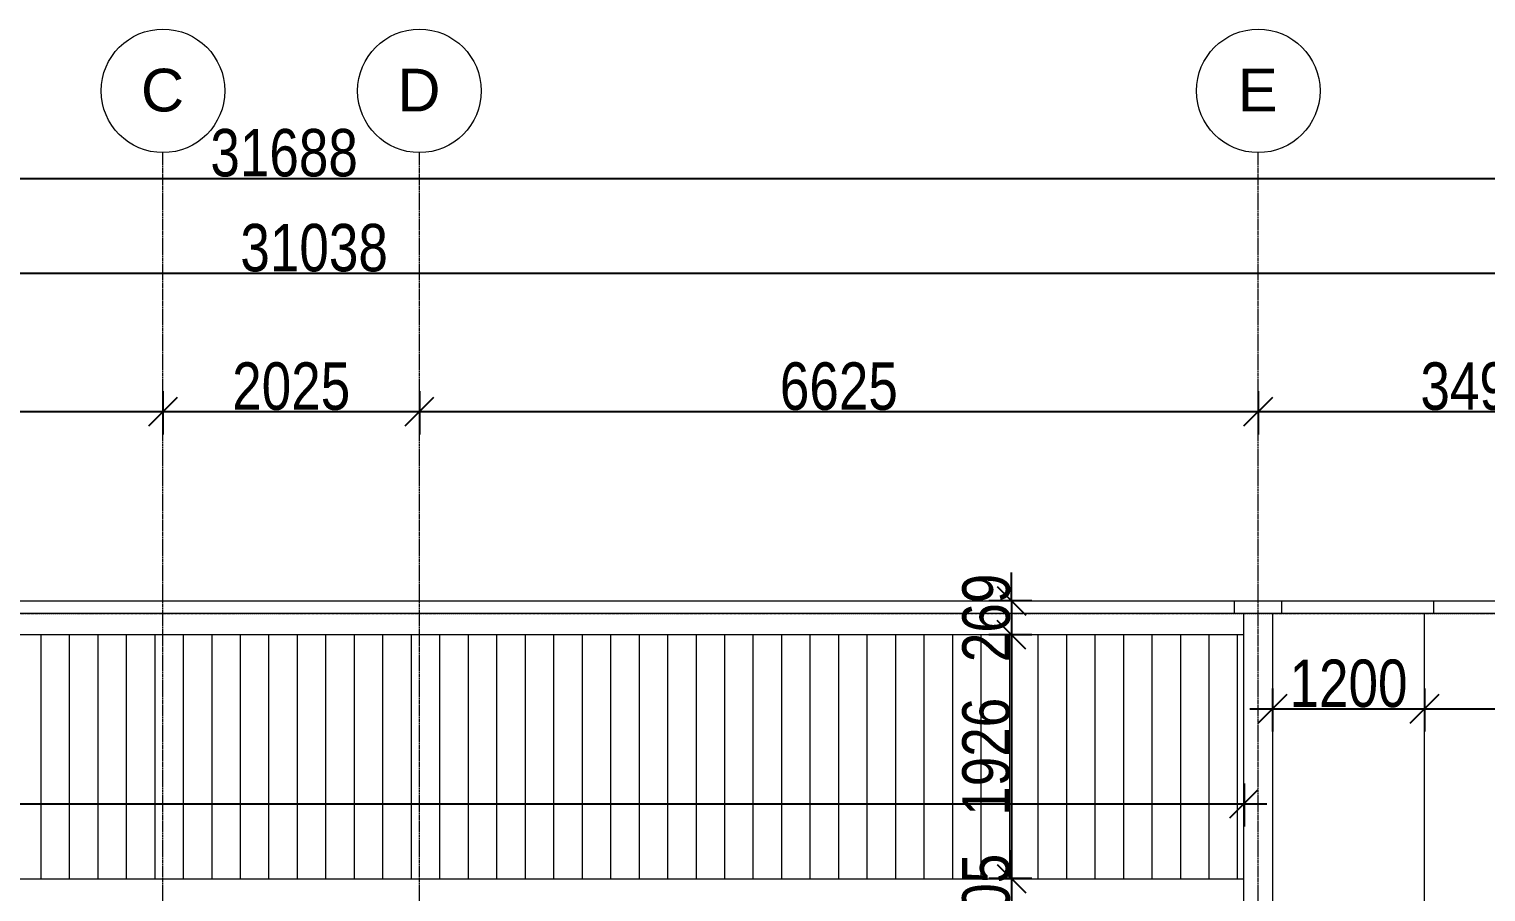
# Model space of a CAD drawing. Header units: millimetres. Extents: x -35190 to 411743, y -233114 to 23872.
# Drawn here: x 162426 to 173931, y -152724 to -145908 of the extents above; entities that cross this region are included whole.
import ezdxf

# ---------------------------------------------------------------- set-up
doc = ezdxf.new("R2010")
doc.units = ezdxf.units.MM
doc.linetypes.add('Centre', pattern=[31.75, 6.35, -4.7625, 15.875, -4.7625])
doc.linetypes.add('Grid Line', pattern=[22.225, 12.7, -3.175, 3.175, -3.175])
for name, color, linetype, lineweight in [('A-ANNO-DIMS', 211, 'Continuous', 9), ('A-DETL-GENF', 92, 'Continuous', 18), ('A-DETL-THIN', 151, 'Continuous', 18), ('A-FLOR-LEVL', 51, 'Continuous', 18), ('A-ROOF', 132, 'Continuous', 18), ('A-WALL', 113, 'Continuous', 18), ('Q-CASE', 31, 'Continuous', 18), ('S-GRID', 1, 'Continuous', 9), ('S-GRID-IDEN', 1, 'Continuous', 9)]:
    doc.layers.add(name, color=color, linetype=linetype, lineweight=lineweight)
doc.styles.add('Arial_1', font='arial.ttf', dxfattribs={"height": 150})
doc.styles.add('Arial_3', font='arial.ttf', dxfattribs={"width": 0.8, "height": 375})
doc.dimstyles.new('main_4_5mm', dxfattribs={"dimscale": 304.8, "dimtxt": 382.597275, "dimasz": 0.738189, "dimexe": 0.590551, "dimexo": 0.0625, "dimgap": 0.024606, "dimtad": 1, "dimdec": 0, "dimzin": 0, "dimdsep": 46, "dimtxsty": 'Arial_3', "dimblk1": 'OBLIQUE', "dimblk2": 'OBLIQUE', "dimsah": 1, "dimcen": 0.09, "dimdle": 0.590551, "dimazin": 0, "dimtfac": 1, "dimtdec": 4, "dimtix": 1, "dimtmove": 0, "dimatfit": 3, "dimfxl": 0.590551, "dimfxlon": 1, "dimtvp": 1, "dimtolj": 1, "dimtzin": 0, "dimarcsym": 2})

# ---------------------------------------------------------------- blocks, each defined once
blk = doc.blocks.new('Casework 2 - Casework 2-644764-West')
at = {"layer": 'Q-CASE'}
for p, q in [((-14035, 14050), (8565, 14050)), ((8565, 14050), (8940, 14050)), ((8565, 13950), (8565, 14050)), ((8940, 14050), (10140, 14050)), ((8940, 13950), (8940, 14050)), ((10140, 14050), (16903, 14050)), ((10140, 13950), (10140, 14050)), ((8565, 13950), (-14035, 13950)), ((8940, 13950), (8565, 13950)), ((10140, 13950), (8940, 13950)), ((16903, 13950), (10140, 13950))]:
    blk.add_line(p, q, dxfattribs=at)
blk = doc.blocks.new('Grid - M_Grid Head - Circle-24584-West')
at = {"layer": 'S-GRID-IDEN'}
blk.add_circle((-14222, 18079), 488, dxfattribs=at)
blk = doc.blocks.new('_Oblique')
at = {"color": 0, "linetype": 'ByBlock', "lineweight": -2}
blk.add_line((-0.5, -0.5), (0.5, 0.5), dxfattribs=at)
blk = doc.blocks.new('*D2507')
at = {"layer": 'A-ANNO-DIMS', "color": 0, "lineweight": -2, "transparency": 16777216}
for p, q in [((156958, -148769), (156958, -149110)), ((163483, -148769), (163483, -149110)), ((156778, -148930), (163663, -148930))]:
    blk.add_line(p, q, dxfattribs=at)
at = {"layer": 'Defpoints', "color": 0, "transparency": 16777216}
for p in [(156958, -148750), (163483, -148750), (163483, -148930)]:
    blk.add_point(p, dxfattribs=at)
at = {"layer": 'A-ANNO-DIMS', "color": 0, "lineweight": -2, "transparency": 16777216, "xscale": 224.9999999999999, "yscale": 224.9999999999999, "zscale": 224.9999999999999, "rotation": 180}
blk.add_blockref('_Oblique', (156958, -148930), dxfattribs=at)
at = {"layer": 'A-ANNO-DIMS', "color": 0, "lineweight": -2, "transparency": 16777216, "xscale": 224.9999999999999, "yscale": 224.9999999999999, "zscale": 224.9999999999999}
blk.add_blockref('_Oblique', (163483, -148930), dxfattribs=at)
at = {"layer": 'A-ANNO-DIMS', "color": 0, "transparency": 16777216, "insert": (160221, -148731), "char_height": 375, "width": 991.69, "attachment_point": 5, "style": 'Arial_3'}
blk.add_mtext('\\A1;6525', dxfattribs=at)
blk = doc.blocks.new('*D2508')
at = {"layer": 'A-ANNO-DIMS', "color": 0, "lineweight": -2, "transparency": 16777216}
for p, q in [((163483, -148769), (163483, -149110)), ((165508, -148769), (165508, -149110)), ((163303, -148930), (165688, -148930))]:
    blk.add_line(p, q, dxfattribs=at)
at = {"layer": 'Defpoints', "color": 0, "transparency": 16777216}
for p in [(163483, -148750), (165508, -148750), (165508, -148930)]:
    blk.add_point(p, dxfattribs=at)
at = {"layer": 'A-ANNO-DIMS', "color": 0, "lineweight": -2, "transparency": 16777216, "xscale": 224.9999999999999, "yscale": 224.9999999999999, "zscale": 224.9999999999999, "rotation": 180}
blk.add_blockref('_Oblique', (163483, -148930), dxfattribs=at)
at = {"layer": 'A-ANNO-DIMS', "color": 0, "lineweight": -2, "transparency": 16777216, "xscale": 224.9999999999999, "yscale": 224.9999999999999, "zscale": 224.9999999999999}
blk.add_blockref('_Oblique', (165508, -148930), dxfattribs=at)
at = {"layer": 'A-ANNO-DIMS', "color": 0, "transparency": 16777216, "insert": (164496, -148731), "char_height": 375, "width": 991.69, "attachment_point": 5, "style": 'Arial_3'}
blk.add_mtext('\\A1;2025', dxfattribs=at)
blk = doc.blocks.new('*D2509')
at = {"layer": 'A-ANNO-DIMS', "color": 0, "lineweight": -2, "transparency": 16777216}
for p, q in [((165508, -148769), (165508, -149110)), ((172133, -148769), (172133, -149110)), ((165328, -148930), (172313, -148930))]:
    blk.add_line(p, q, dxfattribs=at)
at = {"layer": 'Defpoints', "color": 0, "transparency": 16777216}
for p in [(165508, -148750), (172133, -148750), (172133, -148930)]:
    blk.add_point(p, dxfattribs=at)
at = {"layer": 'A-ANNO-DIMS', "color": 0, "lineweight": -2, "transparency": 16777216, "xscale": 224.9999999999999, "yscale": 224.9999999999999, "zscale": 224.9999999999999, "rotation": 180}
blk.add_blockref('_Oblique', (165508, -148930), dxfattribs=at)
at = {"layer": 'A-ANNO-DIMS', "color": 0, "lineweight": -2, "transparency": 16777216, "xscale": 224.9999999999999, "yscale": 224.9999999999999, "zscale": 224.9999999999999}
blk.add_blockref('_Oblique', (172133, -148930), dxfattribs=at)
at = {"layer": 'A-ANNO-DIMS', "color": 0, "transparency": 16777216, "insert": (168821, -148731), "char_height": 375, "width": 991.69, "attachment_point": 5, "style": 'Arial_3'}
blk.add_mtext('\\A1;6625', dxfattribs=at)
blk = doc.blocks.new('*D2510')
at = {"layer": 'A-ANNO-DIMS', "color": 0, "lineweight": -2, "transparency": 16777216}
for p, q in [((172133, -148769), (172133, -149110)), ((175626, -148769), (175626, -149110)), ((171953, -148930), (175806, -148930))]:
    blk.add_line(p, q, dxfattribs=at)
at = {"layer": 'Defpoints', "color": 0, "transparency": 16777216}
for p in [(172133, -148750), (175626, -148750), (175626, -148930)]:
    blk.add_point(p, dxfattribs=at)
at = {"layer": 'A-ANNO-DIMS', "color": 0, "lineweight": -2, "transparency": 16777216, "xscale": 224.9999999999999, "yscale": 224.9999999999999, "zscale": 224.9999999999999, "rotation": 180}
blk.add_blockref('_Oblique', (172133, -148930), dxfattribs=at)
at = {"layer": 'A-ANNO-DIMS', "color": 0, "lineweight": -2, "transparency": 16777216, "xscale": 224.9999999999999, "yscale": 224.9999999999999, "zscale": 224.9999999999999}
blk.add_blockref('_Oblique', (175626, -148930), dxfattribs=at)
at = {"layer": 'A-ANNO-DIMS', "color": 0, "transparency": 16777216, "insert": (173880, -148731), "char_height": 375, "width": 991.69, "attachment_point": 5, "style": 'Arial_3'}
blk.add_mtext('\\A1;3493', dxfattribs=at)
blk = doc.blocks.new('*D2513')
at = {"layer": 'A-ANNO-DIMS', "color": 0, "lineweight": -2, "transparency": 16777216}
for p, q in [((149158, -147676), (149158, -148017)), ((180196, -147676), (180196, -148017)), ((148978, -147837), (180376, -147837))]:
    blk.add_line(p, q, dxfattribs=at)
at = {"layer": 'Defpoints', "color": 0, "transparency": 16777216}
for p in [(149158, -147657), (180196, -147657), (180196, -147837)]:
    blk.add_point(p, dxfattribs=at)
at = {"layer": 'A-ANNO-DIMS', "color": 0, "lineweight": -2, "transparency": 16777216, "xscale": 224.9999999999999, "yscale": 224.9999999999999, "zscale": 224.9999999999999, "rotation": 180}
blk.add_blockref('_Oblique', (149158, -147837), dxfattribs=at)
at = {"layer": 'A-ANNO-DIMS', "color": 0, "lineweight": -2, "transparency": 16777216, "xscale": 224.9999999999999, "yscale": 224.9999999999999, "zscale": 224.9999999999999}
blk.add_blockref('_Oblique', (180196, -147837), dxfattribs=at)
at = {"layer": 'A-ANNO-DIMS', "color": 0, "transparency": 16777216, "insert": (164677, -147637), "char_height": 375, "width": 1239.62, "attachment_point": 5, "style": 'Arial_3'}
blk.add_mtext('\\A1;31038', dxfattribs=at)
blk = doc.blocks.new('*D2514')
at = {"layer": 'A-ANNO-DIMS', "color": 0, "lineweight": -2, "transparency": 16777216}
for p, q in [((148596, -147248), (148596, -146907)), ((180284, -147248), (180284, -146907)), ((148416, -147087), (180464, -147087))]:
    blk.add_line(p, q, dxfattribs=at)
at = {"layer": 'Defpoints', "color": 0, "transparency": 16777216}
for p in [(180284, -147087), (148596, -147267), (180284, -147267)]:
    blk.add_point(p, dxfattribs=at)
at = {"layer": 'A-ANNO-DIMS', "color": 0, "lineweight": -2, "transparency": 16777216, "xscale": 224.9999999999999, "yscale": 224.9999999999999, "zscale": 224.9999999999999, "rotation": 180}
blk.add_blockref('_Oblique', (148596, -147087), dxfattribs=at)
at = {"layer": 'A-ANNO-DIMS', "color": 0, "lineweight": -2, "transparency": 16777216, "xscale": 224.9999999999999, "yscale": 224.9999999999999, "zscale": 224.9999999999999}
blk.add_blockref('_Oblique', (180284, -147087), dxfattribs=at)
at = {"layer": 'A-ANNO-DIMS', "color": 0, "transparency": 16777216, "insert": (164440, -146887), "char_height": 375, "width": 1239.62, "attachment_point": 5, "style": 'Arial_3'}
blk.add_mtext('\\A1;31688', dxfattribs=at)
blk = doc.blocks.new('*D2532')
at = {"layer": 'A-ANNO-DIMS', "color": 0, "lineweight": -2, "transparency": 16777216}
for p, q in [((172246, -151117), (172246, -151458)), ((173446, -151117), (173446, -151458)), ((172066, -151278), (173626, -151278))]:
    blk.add_line(p, q, dxfattribs=at)
at = {"layer": 'Defpoints', "color": 0, "transparency": 16777216}
for p in [(172246, -151098), (173446, -151098), (173446, -151278)]:
    blk.add_point(p, dxfattribs=at)
at = {"layer": 'A-ANNO-DIMS', "color": 0, "lineweight": -2, "transparency": 16777216, "xscale": 224.9999999999999, "yscale": 224.9999999999999, "zscale": 224.9999999999999, "rotation": 180}
blk.add_blockref('_Oblique', (172246, -151278), dxfattribs=at)
at = {"layer": 'A-ANNO-DIMS', "color": 0, "lineweight": -2, "transparency": 16777216, "xscale": 224.9999999999999, "yscale": 224.9999999999999, "zscale": 224.9999999999999}
blk.add_blockref('_Oblique', (173446, -151278), dxfattribs=at)
at = {"layer": 'A-ANNO-DIMS', "color": 0, "transparency": 16777216, "insert": (172846, -151079), "char_height": 375, "width": 991.69, "attachment_point": 5, "style": 'Arial_3'}
blk.add_mtext('\\A1;1200', dxfattribs=at)
blk = doc.blocks.new('*D2533')
at = {"layer": 'A-ANNO-DIMS', "color": 0, "lineweight": -2, "transparency": 16777216}
for p, q in [((173446, -151117), (173446, -151458)), ((180209, -151117), (180209, -151458)), ((173266, -151278), (180389, -151278))]:
    blk.add_line(p, q, dxfattribs=at)
at = {"layer": 'Defpoints', "color": 0, "transparency": 16777216}
for p in [(173446, -151098), (180209, -151098), (180209, -151278)]:
    blk.add_point(p, dxfattribs=at)
at = {"layer": 'A-ANNO-DIMS', "color": 0, "lineweight": -2, "transparency": 16777216, "xscale": 224.9999999999999, "yscale": 224.9999999999999, "zscale": 224.9999999999999, "rotation": 180}
blk.add_blockref('_Oblique', (173446, -151278), dxfattribs=at)
at = {"layer": 'A-ANNO-DIMS', "color": 0, "lineweight": -2, "transparency": 16777216, "xscale": 224.9999999999999, "yscale": 224.9999999999999, "zscale": 224.9999999999999}
blk.add_blockref('_Oblique', (180209, -151278), dxfattribs=at)
at = {"layer": 'A-ANNO-DIMS', "color": 0, "transparency": 16777216, "insert": (176827, -151078), "char_height": 375, "width": 991.69, "attachment_point": 5, "style": 'Arial_3'}
blk.add_mtext('\\A1;6763', dxfattribs=at)
blk = doc.blocks.new('*D2545')
at = {"layer": 'A-ANNO-DIMS', "color": 0, "lineweight": -2, "transparency": 16777216}
for p, q in [((170185, -150425), (170185, -150200)), ((170345, -150425), (170005, -150425)), ((170185, -150425), (170185, -150694)), ((170345, -150694), (170005, -150694)), ((170185, -150694), (170185, -150919))]:
    blk.add_line(p, q, dxfattribs=at)
at = {"layer": 'Defpoints', "color": 0, "transparency": 16777216}
for p in [(170365, -150425), (170185, -150694), (170365, -150694)]:
    blk.add_point(p, dxfattribs=at)
at = {"layer": 'A-ANNO-DIMS', "color": 0, "lineweight": -2, "transparency": 16777216, "xscale": 224.9999999999999, "yscale": 224.9999999999999, "zscale": 224.9999999999999}
for p, rotation in [((170185, -150425), 270), ((170185, -150694), 90)]:
    blk.add_blockref('_Oblique', p, dxfattribs=dict(at, rotation=rotation))
at = {"layer": 'A-ANNO-DIMS', "color": 0, "transparency": 16777216, "insert": (169986, -150560), "char_height": 375, "width": 743.77, "attachment_point": 5, "rotation": 90, "style": 'Arial_3'}
blk.add_mtext('\\A1;269', dxfattribs=at)
blk = doc.blocks.new('*D2546')
at = {"layer": 'A-ANNO-DIMS', "color": 0, "lineweight": -2, "transparency": 16777216}
for p, q in [((170185, -150514), (170185, -152800)), ((170345, -150694), (170005, -150694)), ((170345, -152620), (170005, -152620))]:
    blk.add_line(p, q, dxfattribs=at)
at = {"layer": 'Defpoints', "color": 0, "transparency": 16777216}
for p in [(170365, -150694), (170185, -152620), (170365, -152620)]:
    blk.add_point(p, dxfattribs=at)
at = {"layer": 'A-ANNO-DIMS', "color": 0, "lineweight": -2, "transparency": 16777216, "xscale": 224.9999999999999, "yscale": 224.9999999999999, "zscale": 224.9999999999999}
for p, rotation in [((170185, -150694), 90), ((170185, -152620), 270)]:
    blk.add_blockref('_Oblique', p, dxfattribs=dict(at, rotation=rotation))
at = {"layer": 'A-ANNO-DIMS', "color": 0, "transparency": 16777216, "insert": (169986, -151657), "char_height": 375, "width": 991.69, "attachment_point": 5, "rotation": 90, "style": 'Arial_3'}
blk.add_mtext('\\A1;1926', dxfattribs=at)
blk = doc.blocks.new('*D2547')
at = {"layer": 'A-ANNO-DIMS', "color": 0, "lineweight": -2, "transparency": 16777216}
for p, q in [((170185, -152620), (170185, -152395)), ((170345, -152620), (170005, -152620)), ((170185, -152620), (170185, -152925)), ((170345, -152925), (170005, -152925)), ((170185, -152925), (170185, -153150))]:
    blk.add_line(p, q, dxfattribs=at)
at = {"layer": 'Defpoints', "color": 0, "transparency": 16777216}
for p in [(170365, -152620), (170185, -152925), (170365, -152925)]:
    blk.add_point(p, dxfattribs=at)
at = {"layer": 'A-ANNO-DIMS', "color": 0, "lineweight": -2, "transparency": 16777216, "xscale": 224.9999999999999, "yscale": 224.9999999999999, "zscale": 224.9999999999999}
for p, rotation in [((170185, -152620), 270), ((170185, -152925), 90)]:
    blk.add_blockref('_Oblique', p, dxfattribs=dict(at, rotation=rotation))
at = {"layer": 'A-ANNO-DIMS', "color": 0, "transparency": 16777216, "insert": (169985, -152773), "char_height": 375, "width": 743.77, "attachment_point": 5, "rotation": 90, "style": 'Arial_3'}
blk.add_mtext('\\A1;305', dxfattribs=at)
blk = doc.blocks.new('*D2604')
at = {"layer": 'A-ANNO-DIMS', "color": 0, "lineweight": -2, "transparency": 16777216}
for p, q in [((149271, -151867), (149271, -152208)), ((172021, -151867), (172021, -152208)), ((149091, -152028), (172201, -152028))]:
    blk.add_line(p, q, dxfattribs=at)
at = {"layer": 'Defpoints', "color": 0, "transparency": 16777216}
for p in [(149271, -151848), (172021, -151848), (172021, -152028)]:
    blk.add_point(p, dxfattribs=at)
at = {"layer": 'A-ANNO-DIMS', "color": 0, "lineweight": -2, "transparency": 16777216, "xscale": 224.9999999999999, "yscale": 224.9999999999999, "zscale": 224.9999999999999, "rotation": 180}
blk.add_blockref('_Oblique', (149271, -152028), dxfattribs=at)
at = {"layer": 'A-ANNO-DIMS', "color": 0, "lineweight": -2, "transparency": 16777216, "xscale": 224.9999999999999, "yscale": 224.9999999999999, "zscale": 224.9999999999999}
blk.add_blockref('_Oblique', (172021, -152028), dxfattribs=at)
at = {"layer": 'A-ANNO-DIMS', "color": 0, "transparency": 16777216, "insert": (160646, -151829), "char_height": 375, "width": 1239.62, "attachment_point": 5, "style": 'Arial_3'}
blk.add_mtext('\\A1;22750', dxfattribs=at)

msp = doc.modelspace()

# ---------------------------------------------------------------- hatches: boundary and pattern name
at = {"layer": 'A-DETL-GENF'}
h = msp.add_hatch(dxfattribs=at)
h.set_pattern_fill('FP_1', style=0, pattern_type=2)
h.set_pattern_definition([(90, (163870.4, -163275.02), (-225, 1e-14), [])])
h.paths.add_polyline_path([(149270.7, -152620.4), (172020.7, -152620.4), (172020.7, -150694), (149270.7, -150694), (149270.7, -151494)])

# ---------------------------------------------------------------- linework, layer by layer
at = {"layer": 'A-DETL-THIN'}
for p, q in [((172020.7, -150694), (149270.7, -150694)), ((172020.7, -152620.4), (172020.7, -150694)), ((149270.7, -152620.4), (172020.7, -152620.4))]:
    msp.add_line(p, q, dxfattribs=at)
at = {"layer": 'A-FLOR-LEVL', "linetype": 'Centre', "lineweight": 9}
msp.add_line((136961.3, -150525), (193150.9, -150525), dxfattribs=at)
at = {"layer": 'A-ROOF'}
msp.add_line((172020.7, -152925), (172020.7, -152620.4), dxfattribs=at)
at = {"layer": 'A-WALL'}
for p, q in [((172020.7, -150694), (172020.7, -150525)), ((172245.7, -150525), (172245.7, -164475)), ((173445.7, -153485), (173445.7, -150525)), ((172020.7, -164475), (172020.7, -152620.4))]:
    msp.add_line(p, q, dxfattribs=at)
at = {"layer": 'S-GRID', "linetype": 'Grid Line'}
for p, q in [((163483.2, -164779.8), (163483.2, -146883)), ((165508.2, -164779.8), (165508.2, -146883)), ((172133.2, -164779.8), (172133.2, -146883))]:
    msp.add_line(p, q, dxfattribs=at)

# ---------------------------------------------------------------- block references
at = {"layer": 'Q-CASE'}
msp.add_blockref('Casework 2 - Casework 2-644764-West', (163380.4, -164475), dxfattribs=at)
at = {"layer": 'S-GRID-IDEN'}
for p in [(177705.4, -164475), (179730.4, -164475), (186355.4, -164475)]:
    msp.add_blockref('Grid - M_Grid Head - Circle-24584-West', p, dxfattribs=at)

# ---------------------------------------------------------------- dimensions: what is measured, and where the dimension line sits
at = {"layer": 'A-ANNO-DIMS'}
for base, p1, p2, override, picture, middle in [((180196.2, -147836.6), (149158.2, -147656.6), (180196.2, -147656.6), {"dimpost": '<>', "dimfxl": 31038}, '*D2513', (164677.2, -147637.5)), ((163483.2, -148930.1), (156958.2, -148750.1), (163483.2, -148750.1), {"dimpost": '<>', "dimfxl": 6525}, '*D2507', (160220.7, -148731.1)), ((165508.2, -148930.1), (163483.2, -148750.1), (165508.2, -148750.1), {"dimpost": '<>', "dimfxl": 2025}, '*D2508', (164495.7, -148731.1)), ((172133.2, -148930.1), (165508.2, -148750.1), (172133.2, -148750.1), {"dimpost": '<>', "dimfxl": 6625}, '*D2509', (168820.7, -148731.1)), ((175626.2, -148930.1), (172133.2, -148750.1), (175626.2, -148750.1), {"dimpost": '<>', "dimfxl": 3493}, '*D2510', (173879.7, -148731)), ((173445.7, -151277.5), (172245.7, -151097.5), (173445.7, -151097.5), {"dimpost": '<>', "dimfxl": 1200}, '*D2532', (172845.7, -151078.6)), ((180208.7, -151277.5), (173445.7, -151097.5), (180208.7, -151097.5), {"dimpost": '<>', "dimfxl": 6763}, '*D2533', (176827.2, -151078.4)), ((172020.7, -152027.5), (149270.7, -151847.5), (172020.7, -151847.5), {"dimpost": '<>', "dimfxl": 22750}, '*D2604', (160645.7, -151828.6))]:
    dim = msp.add_linear_dim(base=base, p1=p1, p2=p2, dimstyle='main_4_5mm', override=override, dxfattribs=at)
    dim.commit()
    dim.dimension.update_dxf_attribs({"geometry": picture, "text_midpoint": middle})
for base, p1, p2, override, picture, middle in [((170184.5, -150694), (170364.5, -150425), (170364.5, -150694), {"dimpost": '<>', "dimfxl": 268.999752}, '*D2545', (169985.6, -150559.5)), ((170184.5, -152620.4), (170364.5, -150694), (170364.5, -152620.4), {"dimpost": '<>', "dimfxl": 1926.372264}, '*D2546', (169985.6, -151657.2)), ((170184.5, -152925), (170364.5, -152620.4), (170364.5, -152925), {"dimpost": '<>', "dimfxl": 304.627984}, '*D2547', (169985.5, -152772.7))]:
    dim = msp.add_linear_dim(base=base, p1=p1, p2=p2, angle=90, dimstyle='main_4_5mm', override=override, dxfattribs=at)
    dim.commit()
    dim.dimension.update_dxf_attribs({"geometry": picture, "text_midpoint": middle})

# ---------------------------------------------------------------- next in the draw order: texts
at = {"layer": 'S-GRID-IDEN', "char_height": 337.5, "attachment_point": 1, "style": 'Arial_1', "bg_fill": 3, "box_fill_scale": 1.25, "bg_fill_color": 256, "bg_fill_true_color": 13158600, "bg_fill_transparency": 0}
for s, insert, width in [('C', (163309.5, -146221.1), 414.873), ('D', (165334.5, -146221.1), 414.873), ('E', (171971.9, -146221.1), 384.81)]:
    msp.add_mtext(s, dxfattribs=dict(at, insert=insert, width=width))

# ---------------------------------------------------------------- next in the draw order: dimensions: what is measured, and where the dimension line sits
at = {"layer": 'A-ANNO-DIMS'}
dim = msp.add_linear_dim(base=(180283.7, -147086.6), p1=(148595.7, -147266.6), p2=(180283.7, -147266.6), dimstyle='main_4_5mm', override={"dimpost": '<>', "dimfxl": 31688}, dxfattribs=at)
dim.commit()
dim.dimension.update_dxf_attribs({"geometry": '*D2514', "text_midpoint": (164439.7, -146887.5)})

doc.saveas('drawing.dxf')
